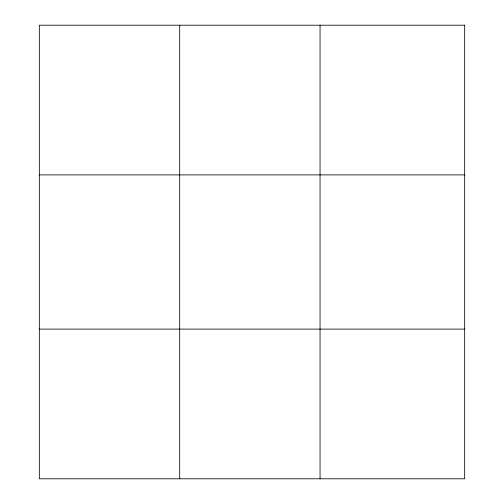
<?xml version="1.0" encoding="UTF-8"?>
<svg xmlns="http://www.w3.org/2000/svg" width="504" height="504" viewBox="0 0 504 504"><rect width="100%" height="100%" fill="white"/><g stroke="black" fill="none" stroke-linecap="round" stroke-linejoin="round"><path stroke-width="0.76" d="M179.689 25.2L179.689 478.8M320.053 25.2L320.053 478.8M39.331 174.888L464.669 174.888M39.331 329.112L464.669 329.112M464.669 25.2L464.669 478.8L39.331 478.8L39.331 25.2L464.669 25.2"/></g></svg>
